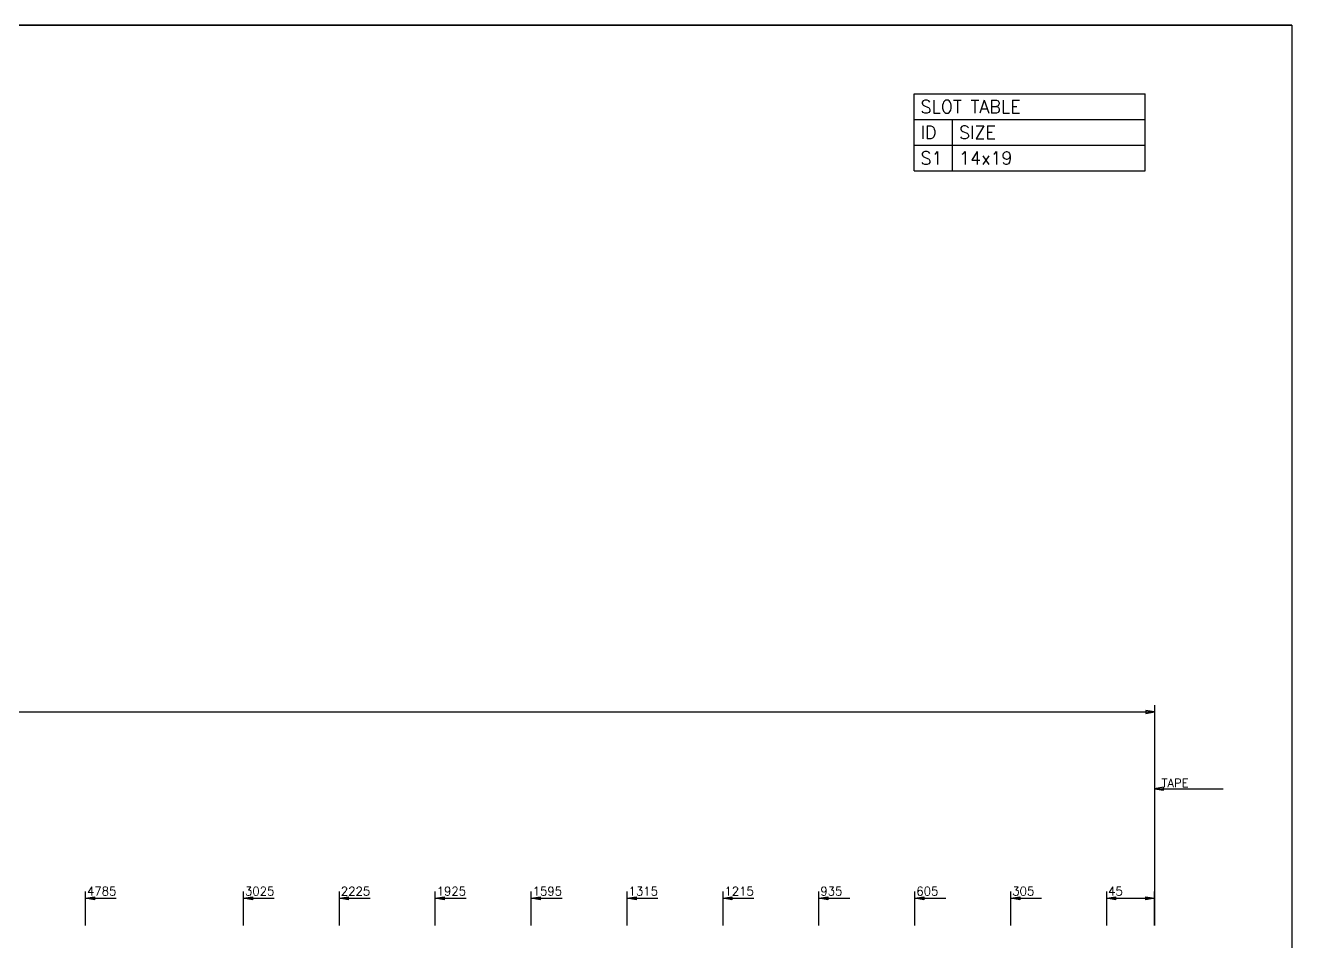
# Model space of a CAD drawing. Extents: x 0 to 420, y 0 to 297.
# Drawn here: x 185.2 to 420, y 127.1 to 297 of the extents above; entities that cross this region are included whole.
import ezdxf

# ---------------------------------------------------------------- set-up
doc = ezdxf.new("R2010")
doc.units = 0
doc.linetypes.add('CONTIN', pattern=[0])
doc.layers.get('0').update_dxf_attribs({"linetype": 'CONTIN'})
for name, color, linetype in [('1', 7, 'CONTIN'), ('11', 7, 'CONTIN'), ('2', 7, 'CONTIN'), ('22', 7, 'CONTIN')]:
    doc.layers.add(name, color=color, linetype=linetype)
doc.styles.add('SIMPLEX', font='SIMPLEX')

# ---------------------------------------------------------------- blocks, each defined once
blk = doc.blocks.new('CZEBORDR')
at = {"layer": '22'}
for p, q in [((0, 297), (420, 297)), ((420, 297), (420, 0))]:
    blk.add_line(p, q, dxfattribs=at)
blk = doc.blocks.new('LOGO')
at = {"linetype": 'CONTINUOUS'}
blk.add_line((0, 297), (-420, 297), dxfattribs=at)
at = {"layer": '22'}
blk.add_line((0, 297), (0, 0), dxfattribs=at)
blk = doc.blocks.new('CZESLOT')
for p, q in [((0, 6.35), (0, 9.525)), ((0, 9.525), (28.575, 9.525)), ((28.575, 6.35), (28.575, 9.525)), ((0, 3.175), (0, 6.35)), ((0, 6.35), (4.762, 6.35)), ((0, 6.35), (28.575, 6.35)), ((4.762, 3.175), (4.762, 6.35)), ((4.762, 3.175), (4.762, 6.35)), ((4.762, 6.35), (28.575, 6.35)), ((28.575, 3.175), (28.575, 6.35)), ((0, 0), (0, 3.175)), ((0, 3.175), (4.762, 3.175)), ((4.762, 0), (4.762, 3.175)), ((4.762, 0), (4.762, 3.175)), ((4.762, 3.175), (28.575, 3.175)), ((28.575, 0), (28.575, 3.175)), ((0, 0), (4.762, 0)), ((4.762, 0), (28.575, 0))]:
    blk.add_line(p, q)
at = {"style": 'SIMPLEX'}
for s, p in [('SLOT TABLE', (0.794, 7.144)), ('ID', (0.794, 3.969)), ('SIZE', (5.556, 3.969)), ('S1', (0.794, 0.794)), ('14x19', (5.556, 0.794))]:
    blk.add_text(s, height=1.587, dxfattribs=at).set_placement(p)
blk = doc.blocks.new('ARROW')
at = {"layer": '2'}
for p, q in [((0, 0), (-1.651, 0.275)), ((-1.651, 0.275), (-1.651, -0.275)), ((-1.651, -0.275), (0, 0))]:
    blk.add_line(p, q, dxfattribs=at)
blk = doc.blocks.new('CZEPIECE')
at = {"layer": '2'}
for p, q in [((50.8, 105.664), (394.6, 105.664)), ((394.6, 106.934), (394.6, 66.04)), ((394.6, 92.71), (394.6, 85.09)), ((394.6, 91.44), (407.3, 91.44)), ((196.397, 66.04), (196.397, 72.39)), ((196.397, 71.12), (202.112, 71.12)), ((225.69, 66.04), (225.69, 72.39)), ((225.69, 71.12), (231.405, 71.12)), ((243.47, 66.04), (243.47, 72.39)), ((243.47, 71.12), (249.185, 71.12)), ((261.25, 66.04), (261.25, 72.39)), ((261.25, 71.12), (266.965, 71.12)), ((279.03, 66.04), (279.03, 72.39)), ((279.03, 71.12), (284.745, 71.12)), ((296.81, 66.04), (296.81, 72.39)), ((296.81, 71.12), (302.525, 71.12)), ((314.59, 66.04), (314.59, 72.39)), ((314.59, 71.12), (320.305, 71.12)), ((332.37, 66.04), (332.37, 72.39)), ((332.37, 71.12), (338.085, 71.12)), ((350.15, 66.04), (350.15, 72.39)), ((350.15, 71.12), (355.865, 71.12)), ((367.93, 66.04), (367.93, 72.39)), ((367.93, 71.12), (373.645, 71.12)), ((385.71, 66.04), (385.71, 72.39)), ((385.71, 71.12), (391.425, 71.12)), ((391.425, 71.12), (394.6, 71.12)), ((394.6, 66.04), (394.6, 72.39))]:
    blk.add_line(p, q, dxfattribs=at)
at = {"rotation": 180}
blk.add_blockref('ARROW', (394.6, 91.44), dxfattribs=at)
at = {"layer": '1', "xscale": -1}
for p in [(196.397, 71.12), (225.69, 71.12), (243.47, 71.12), (261.25, 71.12), (279.03, 71.12), (296.81, 71.12), (314.59, 71.12), (332.37, 71.12), (350.15, 71.12), (367.93, 71.12), (385.71, 71.12)]:
    blk.add_blockref('ARROW', p, dxfattribs=at)
at = {"layer": '2'}
blk.add_blockref('ARROW', (394.6, 105.664), dxfattribs=at)
at = {"layer": '2', "xscale": -1, "rotation": 180}
blk.add_blockref('ARROW', (394.6, 71.12), dxfattribs=at)
at = {"layer": '11', "style": 'SIMPLEX'}
for s, p in [('4785', (196.662, 71.649)), ('3025', (225.954, 71.649)), ('2225', (243.734, 71.649)), ('1925', (261.514, 71.649)), ('1595', (279.294, 71.649)), ('1315', (297.074, 71.649)), ('1215', (314.855, 71.649)), ('935', (332.635, 71.649)), ('605', (350.415, 71.649)), ('305', (368.195, 71.649)), ('45', (385.975, 71.649))]:
    blk.add_text(s, height=1.587, dxfattribs=at).set_placement(p)
at = {"layer": '2', "style": 'SIMPLEX'}
blk.add_text('TAPE', height=1.587, dxfattribs=at).set_placement((395.87, 91.694))

msp = doc.modelspace()

# ---------------------------------------------------------------- block references
at = {"xscale": 1.5, "yscale": 1.5, "zscale": 1.5}
msp.add_blockref('CZESLOT', (350, 270), dxfattribs=at)
msp.add_blockref('CZEPIECE', (0, 64))
at = {"layer": '1'}
msp.add_blockref('CZEBORDR', (0, 0), dxfattribs=at)
at = {"layer": '2'}
msp.add_blockref('LOGO', (420, 0), dxfattribs=at)

doc.saveas('drawing.dxf')
